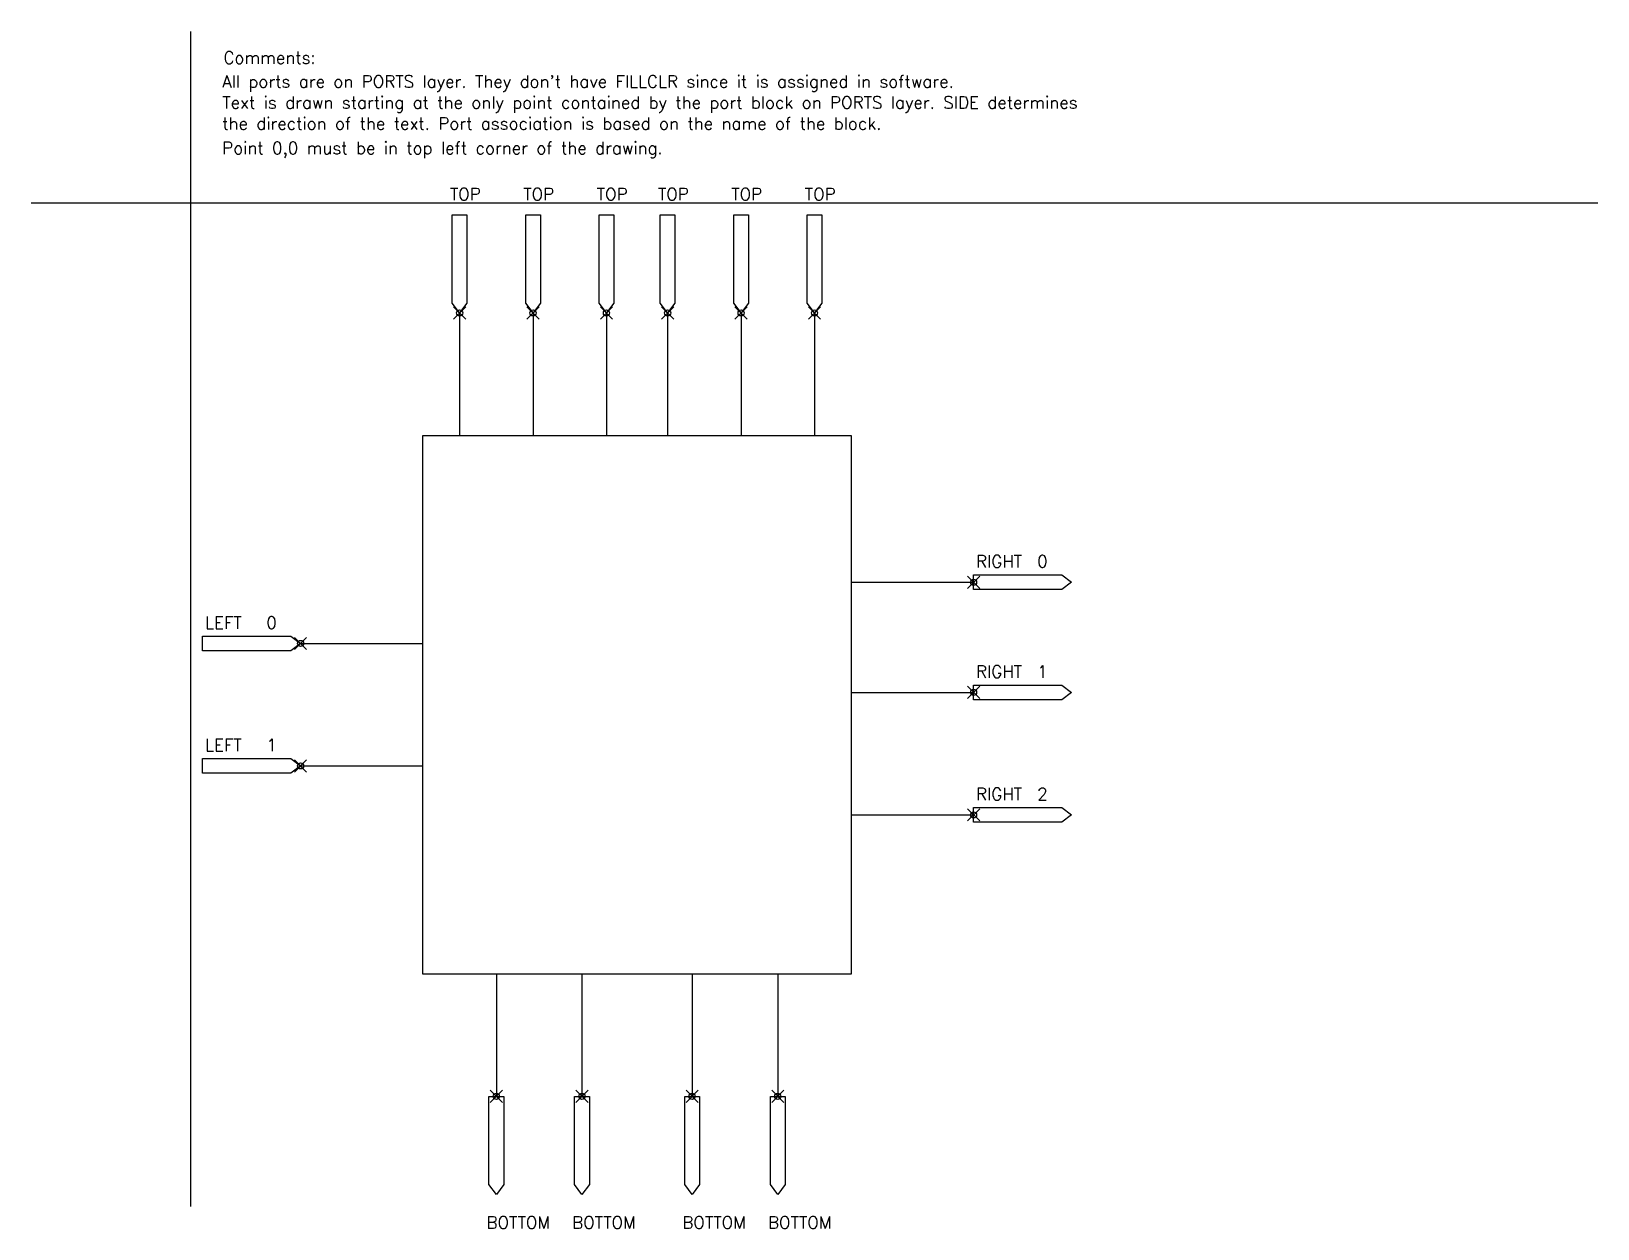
# Model space of a CAD drawing. Extents: x -130 to 1150, y -838 to 140.
import ezdxf

# ---------------------------------------------------------------- set-up
doc = ezdxf.new("R2010")
doc.units = 0
doc.header["$MEASUREMENT"] = 0
doc.header["$PDMODE"] = 35
doc.header["$PDSIZE"] = 5
for name, color, linetype in [('COMMENT', 254, 'CONTINUOUS'), ('DETAIL_MEDIUM', 182, 'CONTINUOUS'), ('PORTS', 188, 'CONTINUOUS')]:
    doc.layers.add(name, color=color, linetype=linetype)
doc.styles.add('SIMPLEX', font='simplex')
doc.styles.get("Standard").update_dxf_attribs({"font": 'txt.shx'})

# ---------------------------------------------------------------- blocks, each defined once
blk = doc.blocks.new('PLL_YGR_PLL_ENA', base_point=(210, -230))
at = {"layer": 'DETAIL_MEDIUM', "linetype": 'CONTINUOUS'}
blk.add_line((220, -130), (220, -230), dxfattribs=at)
at = {"layer": 'PORTS', "linetype": 'CONTINUOUS'}
blk.add_lwpolyline([(220, -130), (214, -122), (214, -50), (226, -50), (226, -122), (220, -130)], close=True, dxfattribs=at)
blk.add_point((220, -130), dxfattribs=at)
at = {"layer": 'PORTS', "linetype": 'CONTINUOUS', "style": 'SIMPLEX'}
blk.add_attdef('SIDE', (212, -38), '', height=10, dxfattribs=at)
blk = doc.blocks.new('PLL_YGR_ARESET', base_point=(240, -230))
at = {"layer": 'DETAIL_MEDIUM', "linetype": 'CONTINUOUS'}
blk.add_line((250, -130), (250, -230), dxfattribs=at)
at = {"layer": 'PORTS', "linetype": 'CONTINUOUS'}
blk.add_lwpolyline([(250, -130), (244, -122), (244, -50), (256, -50), (256, -122), (250, -130)], close=True, dxfattribs=at)
blk.add_point((250, -130), dxfattribs=at)
at = {"layer": 'PORTS', "linetype": 'CONTINUOUS', "style": 'SIMPLEX'}
blk.add_attdef('SIDE', (242, -38), '', height=10, dxfattribs=at)
blk = doc.blocks.new('PLL_YGR_PFDENA', base_point=(270, -230))
at = {"layer": 'DETAIL_MEDIUM', "linetype": 'CONTINUOUS'}
blk.add_line((280, -130), (280, -230), dxfattribs=at)
at = {"layer": 'PORTS', "linetype": 'CONTINUOUS'}
blk.add_lwpolyline([(280, -130), (274, -122), (274, -50), (286, -50), (286, -122), (280, -130)], close=True, dxfattribs=at)
blk.add_point((280, -130), dxfattribs=at)
at = {"layer": 'PORTS', "linetype": 'CONTINUOUS', "style": 'SIMPLEX'}
blk.add_attdef('SIDE', (272, -38), '', height=10, dxfattribs=at)
blk = doc.blocks.new('PLL_YGR_CLKSWITCH', base_point=(390, -230))
at = {"layer": 'DETAIL_MEDIUM', "linetype": 'CONTINUOUS'}
blk.add_line((400, -130), (400, -230), dxfattribs=at)
at = {"layer": 'PORTS', "linetype": 'CONTINUOUS'}
blk.add_lwpolyline([(400, -130), (394, -122), (394, -50), (406, -50), (406, -122), (400, -130)], close=True, dxfattribs=at)
blk.add_point((400, -130), dxfattribs=at)
at = {"layer": 'PORTS', "linetype": 'CONTINUOUS', "style": 'SIMPLEX'}
blk.add_attdef('SIDE', (392, -38), '', height=10, dxfattribs=at)
blk = doc.blocks.new('PLL_YGR_C', base_point=(660, -270))
at = {"layer": 'DETAIL_MEDIUM', "linetype": 'CONTINUOUS'}
blk.add_line((660, -260), (760, -260), dxfattribs=at)
at = {"layer": 'PORTS', "linetype": 'CONTINUOUS'}
blk.add_lwpolyline([(840, -260), (832, -266), (760, -266), (760, -254), (832, -254), (840, -260)], close=True, dxfattribs=at)
blk.add_point((760, -260), dxfattribs=at)
at = {"layer": 'PORTS', "linetype": 'CONTINUOUS', "style": 'SIMPLEX'}
for tag, p in [('SIDE', (762, -248)), ('INDEX', (812, -248))]:
    blk.add_attdef(tag, p, '', height=10, rotation=0, dxfattribs=at)
blk = doc.blocks.new('PLL_YGR_INCLK', base_point=(10, -230))
at = {"layer": 'DETAIL_MEDIUM', "linetype": 'CONTINUOUS'}
blk.add_line((90, -220), (190, -220), dxfattribs=at)
at = {"layer": 'PORTS', "linetype": 'CONTINUOUS'}
blk.add_lwpolyline([(90, -220), (82, -226), (10, -226), (10, -214), (82, -214), (90, -220)], close=True, dxfattribs=at)
blk.add_point((90, -220), dxfattribs=at)
at = {"layer": 'PORTS', "linetype": 'CONTINUOUS', "style": 'SIMPLEX'}
blk.add_attdef('SIDE', (12, -208), '', height=10, dxfattribs=at)
blk.add_attdef('INDEX', (62, -208), '', height=10, rotation=0, dxfattribs=at)
blk = doc.blocks.new('PLL_ARM_TEST_UP_OUT')
at = {"layer": 'DETAIL_MEDIUM', "linetype": 'CONTINUOUS'}
blk.add_line((460, -660), (460, -760), dxfattribs=at)
at = {"layer": 'PORTS', "linetype": 'CONTINUOUS'}
blk.add_lwpolyline([(460, -840), (454, -832), (454, -760), (466, -760), (466, -832), (460, -840)], close=True, dxfattribs=at)
blk.add_point((460, -760), dxfattribs=at)
at = {"layer": 'PORTS', "linetype": 'CONTINUOUS', "style": 'SIMPLEX'}
blk.add_attdef('SIDE', (452, -868), '', height=10, dxfattribs=at)
blk = doc.blocks.new('PLL_YGR_LOCKED')
at = {"layer": 'DETAIL_MEDIUM', "linetype": 'CONTINUOUS'}
blk.add_line((310, -630), (310, -730), dxfattribs=at)
at = {"layer": 'PORTS', "linetype": 'CONTINUOUS'}
blk.add_lwpolyline([(310, -810), (304, -802), (304, -730), (316, -730), (316, -802), (310, -810)], close=True, dxfattribs=at)
blk.add_point((310, -730), dxfattribs=at)
at = {"layer": 'PORTS', "linetype": 'CONTINUOUS', "style": 'SIMPLEX'}
blk.add_attdef('SIDE', (302, -838), '', height=10, dxfattribs=at)
blk = doc.blocks.new('PLL_ARM_TEST_DOWN_OUT')
at = {"layer": 'DETAIL_MEDIUM', "linetype": 'CONTINUOUS'}
blk.add_line((560, -650), (560, -750), dxfattribs=at)
at = {"layer": 'PORTS', "linetype": 'CONTINUOUS'}
blk.add_lwpolyline([(560, -830), (554, -822), (554, -750), (566, -750), (566, -822), (560, -830)], close=True, dxfattribs=at)
blk.add_point((560, -750), dxfattribs=at)
at = {"layer": 'PORTS', "linetype": 'CONTINUOUS', "style": 'SIMPLEX'}
blk.add_attdef('SIDE', (552, -858), '', height=10, dxfattribs=at)
blk = doc.blocks.new('PLL_CYCII_TEST_CLEAR_LOCK')
at = {"layer": 'DETAIL_MEDIUM', "linetype": 'CONTINUOUS'}
blk.add_line((420, -90), (420, -190), dxfattribs=at)
at = {"layer": 'PORTS', "linetype": 'CONTINUOUS'}
blk.add_lwpolyline([(420, -90), (414, -82), (414, -10), (426, -10), (426, -82), (420, -90)], close=True, dxfattribs=at)
blk.add_point((420, -90), dxfattribs=at)
at = {"layer": 'PORTS', "linetype": 'CONTINUOUS', "style": 'SIMPLEX'}
blk.add_attdef('SIDE', (412, 2), '', height=10, dxfattribs=at)
blk = doc.blocks.new('PLL_CYCII_SBDIN')
at = {"layer": 'DETAIL_MEDIUM', "linetype": 'CONTINUOUS'}
blk.add_line((510, -90), (510, -190), dxfattribs=at)
at = {"layer": 'PORTS', "linetype": 'CONTINUOUS'}
blk.add_lwpolyline([(510, -90), (504, -82), (504, -10), (516, -10), (516, -82), (510, -90)], close=True, dxfattribs=at)
blk.add_point((510, -90), dxfattribs=at)
at = {"layer": 'PORTS', "linetype": 'CONTINUOUS', "style": 'SIMPLEX'}
blk.add_attdef('SIDE', (502, 2), '', height=10, dxfattribs=at)
blk = doc.blocks.new('PLL_CYCII_SBDOUT')
at = {"layer": 'DETAIL_MEDIUM', "linetype": 'CONTINUOUS'}
blk.add_line((360, -630), (360, -730), dxfattribs=at)
at = {"layer": 'PORTS', "linetype": 'CONTINUOUS'}
blk.add_lwpolyline([(360, -810), (354, -802), (354, -730), (366, -730), (366, -802), (360, -810)], close=True, dxfattribs=at)
blk.add_point((360, -730), dxfattribs=at)
at = {"layer": 'PORTS', "linetype": 'CONTINUOUS', "style": 'SIMPLEX'}
blk.add_attdef('SIDE', (352, -838), '', height=10, dxfattribs=at)
blk = doc.blocks.new('PLL_CYCII')
at = {"layer": 'DETAIL_MEDIUM', "linetype": 'CONTINUOUS'}
blk.add_lwpolyline([(540, -630), (190, -630), (190, -190), (540, -190)], close=True, dxfattribs=at)
for name, p, values in [('PLL_YGR_PLL_ENA', (210, -190), {'SIDE': 'TOP'}), ('PLL_YGR_ARESET', (270, -190), {'SIDE': 'TOP'}), ('PLL_YGR_PFDENA', (330, -190), {'SIDE': 'TOP'}), ('PLL_CYCII_TEST_CLEAR_LOCK', (-30, 0), {'SIDE': 'TOP'}), ('PLL_YGR_CLKSWITCH', (440, -190), {'SIDE': 'TOP'}), ('PLL_CYCII_SBDIN', (0, 0), {'SIDE': 'TOP'}), ('PLL_YGR_C', (540, -320), {'SIDE': 'RIGHT', 'INDEX': '0'}), ('PLL_YGR_INCLK', (10, -370), {'SIDE': 'LEFT', 'INDEX': '0'}), ('PLL_YGR_C', (540, -410), {'SIDE': 'RIGHT', 'INDEX': '1'}), ('PLL_YGR_INCLK', (10, -470), {'SIDE': 'LEFT', 'INDEX': '1'}), ('PLL_YGR_C', (540, -510), {'SIDE': 'RIGHT', 'INDEX': '2'}), ('PLL_YGR_LOCKED', (-60, 0), {'SIDE': 'BOTTOM'}), ('PLL_CYCII_SBDOUT', (-40, 0), {'SIDE': 'BOTTOM'}), ('PLL_ARM_TEST_UP_OUT', (-50, 30), {'SIDE': 'BOTTOM'}), ('PLL_ARM_TEST_DOWN_OUT', (-80, 20), {'SIDE': 'BOTTOM'})]:
    blk.add_blockref(name, p, dxfattribs=at).add_auto_attribs(values)

msp = doc.modelspace()

# ---------------------------------------------------------------- linework, layer by layer
at = {"layer": 'COMMENT', "linetype": 'CONTINUOUS'}
for p, q in [((0, 140), (0, -820)), ((-130, 0), (1150, 0))]:
    msp.add_line(p, q, dxfattribs=at)

# ---------------------------------------------------------------- block references
at = {"layer": 'DETAIL_MEDIUM', "linetype": 'CONTINUOUS'}
msp.add_blockref('PLL_CYCII', (0, 0), dxfattribs=at)

# ---------------------------------------------------------------- texts
at = {"layer": 'COMMENT'}
msp.add_text('Comments:', height=10, dxfattribs=at).set_placement((27, 113.5))
at = {"layer": 'COMMENT', "linetype": 'CONTINUOUS', "style": 'SIMPLEX'}
for s, p in [("All ports are on PORTS layer. They don't have FILLCLR since it is assigned in software.", (26, 94)), ('Text is drawn starting at the only point contained by the port block on PORTS layer. SIDE determines ', (26, 76.857143)), ('the direction of the text. Port association is based on the name of the block.', (26, 59.714286)), ('Point 0,0 must be in top left corner of the drawing.', (26, 39.714286))]:
    msp.add_text(s, height=10, dxfattribs=at).set_placement(p)

doc.saveas('drawing.dxf')
